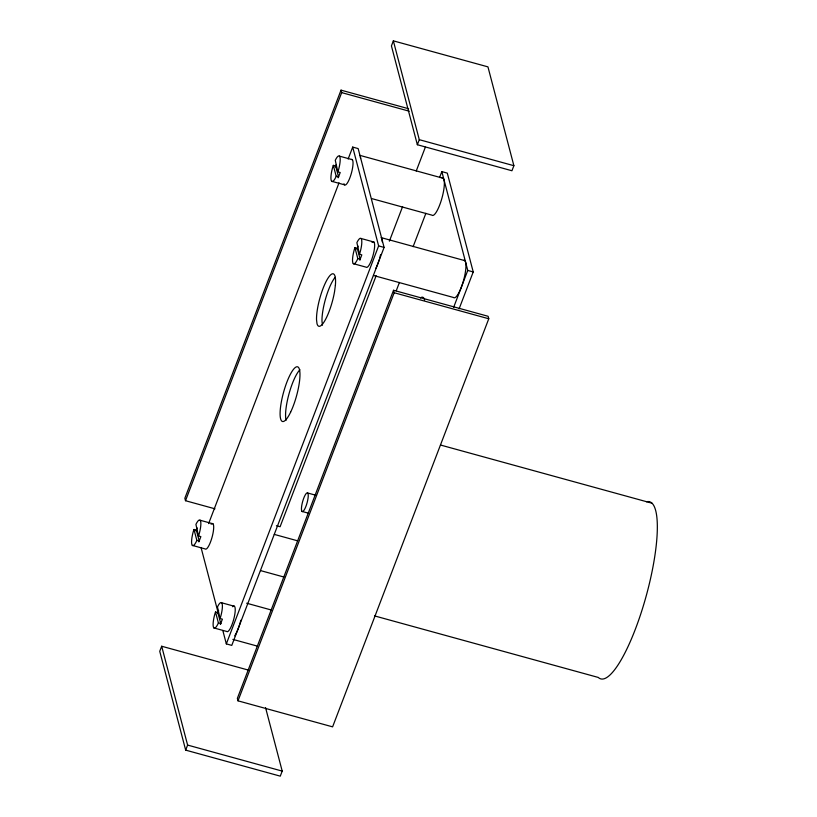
<?xml version="1.0" encoding="UTF-8"?>
<svg xmlns="http://www.w3.org/2000/svg" width="817" height="817" viewBox="0 0 817 817"><rect width="100%" height="100%" fill="white"/><g stroke="black" fill="none" stroke-linecap="round" stroke-linejoin="round"><path stroke-width="1.23" d="M197.091 527.843L196.009 531.019L196.346 530.121L193.986 529.477L193.649 530.366A13.266 3.145 -74.6 0 0 191.811 544.336A13.266 3.145 -74.6 0 0 196.499 541.232L196.846 540.343L193.986 529.477M336.073 164.789L335.348 166.903L335.685 166.014L333.336 165.361L332.999 166.26A13.266 3.145 -74.6 0 0 331.151 180.23A13.266 3.145 -74.6 0 0 335.848 177.126L336.185 176.227L333.336 165.361M218.629 610.381L217.536 613.547L217.884 612.658L215.525 612.015L215.188 612.903A13.266 3.145 -74.6 0 0 213.349 626.874A13.266 3.145 -74.6 0 0 218.037 623.769L218.384 622.881L215.525 612.015M358.04 246.08L356.958 249.256L357.295 248.368L354.946 247.714L354.598 248.613A13.266 3.145 -74.6 0 0 352.76 262.584A13.266 3.145 -74.6 0 0 357.448 259.479L357.795 258.58L354.946 247.714M408.592 108.732L341.026 90.146L184.856 498.237L185.5 500.709L214.983 508.817M185.5 500.709L341.68 92.617L341.026 90.146M198.511 535.983L198.786 535.268A13.266 3.145 -74.6 0 0 200.625 521.297A13.266 3.145 -74.6 0 0 195.927 524.402L198.511 535.983L200.859 536.636L198.858 541.885L199.195 540.987L196.346 530.121M337.85 171.876L338.126 171.161A13.266 3.145 -74.6 0 0 339.964 157.191A13.266 3.145 -74.6 0 0 335.276 160.295L337.85 171.876L340.209 172.52L338.197 177.769L338.544 176.88L335.685 166.014M248.909 670.236L161.684 646.247L159.744 651.302L185.673 750.129L280.272 776.15L282.202 771.095L265.556 707.645M208.611 523.615L339.024 182.834M348.144 159.009L352.699 147.091L358.163 148.592L384.092 247.418L231.783 645.389L226.329 643.888L222.806 630.469M393.355 40.85L391.425 45.905L417.354 144.732L511.942 170.753L513.883 165.698L487.953 66.871L393.355 40.85L419.284 139.676L417.354 144.732M220.049 618.52L220.324 617.805A13.266 3.145 -74.6 0 0 222.163 603.834A13.266 3.145 -74.6 0 0 217.465 606.939L220.049 618.52L222.398 619.163L220.396 624.413L220.733 623.524L217.884 612.658M359.46 254.23L359.735 253.515A13.266 3.145 -74.6 0 0 361.574 239.544A13.266 3.145 -74.6 0 0 356.886 242.649L359.46 254.23L361.808 254.873L359.807 260.123L360.144 259.234L357.295 248.368M185.673 750.129L187.604 745.073L161.684 646.247M226.329 643.888L378.628 245.917L352.699 147.091M376.167 275.686L280.098 526.73L276.412 525.719M389.372 241.189L402.577 206.681M416.241 170.988L425.34 147.193M393.528 290.27L237.359 698.361L238.002 700.833L332.601 726.854L488.77 318.763L488.127 316.291L393.528 290.27L394.182 292.741L238.002 700.833M396.245 290.76L399.431 282.427M413.116 246.673L425.882 213.308M439.556 177.565L441.844 171.611L447.297 173.112L473.227 271.938L459.093 308.877M453.629 307.376L467.763 270.437L441.844 171.611M341.68 92.617L409.246 111.204M419.284 139.676L513.883 165.698M359.541 155.271L443.222 178.29M339.433 156.129L352.26 159.652M336.185 176.227L338.544 176.88M331.682 181.292L344.508 184.816M371.572 198.541L431.876 215.126A19.424 4.616 -74.6 0 0 442.017 197.867A19.424 4.616 -74.6 0 0 442.058 177.983M464.832 260.643L381.151 237.624A19.424 4.616 -74.6 0 1 382.264 241.883M361.043 238.482L373.869 242.006M378.628 245.917L384.092 247.418M467.763 270.437L473.227 271.938M357.795 258.58L360.144 259.234M353.291 263.646L366.118 267.169A13.266 3.145 -74.6 0 0 373.471 253.699A13.266 3.145 -74.6 0 0 372.062 242.465M373.492 275.482L453.476 297.48A19.424 4.616 -74.6 0 0 463.617 280.221A19.424 4.616 -74.6 0 0 463.658 260.347M394.182 292.741L488.77 318.763M440.475 445.02L651.966 503.19M307.682 493.008A9.712 2.308 -74.6 0 1 305.058 508.378A9.712 2.308 -74.6 0 1 301.8 505.274A9.712 2.308 -74.6 0 1 307.682 493.008L316.199 495.347M302.014 511.432L308.091 513.096M274.287 534.4L297.664 540.834M200.094 520.235L212.91 523.768M196.846 540.343L199.195 540.987M192.342 545.399L205.159 548.932A13.266 3.145 -74.6 0 0 212.522 535.462A13.266 3.145 -74.6 0 0 211.113 524.228M260.49 570.583L283.877 577.016M374.503 615.885L598.289 677.446A91.872 21.814 -74.6 0 0 646.247 595.787A91.872 21.814 -74.6 0 0 646.451 501.771M246.673 603.222L271.285 609.993M221.632 602.772L234.448 606.296M218.384 622.881L220.733 623.524M213.88 627.936L226.697 631.459A13.266 3.145 -74.6 0 0 234.06 617.999A13.266 3.145 -74.6 0 0 232.651 606.755M232.865 639.384L257.478 646.155M187.604 745.073L282.202 771.095M201.043 547.502L218.323 613.383M322.47 325.156L321.99 321.367A27.196 6.454 -74.6 0 1 335.184 277.31M351.463 159.448A13.266 3.145 -74.6 0 1 350.953 174.685A13.266 3.145 -74.6 0 1 343.977 183.754M240.872 620.215A19.424 4.616 -74.6 0 1 234.724 635.861M380.569 254.741A19.424 4.616 -74.6 0 1 379.588 258.427M379.231 259.632A19.424 4.616 -74.6 0 1 375.891 268.364M360.317 156.823A19.424 4.616 -74.6 0 1 360.603 158.518M286.073 420.265A28.36 6.73 -74.6 0 1 288.973 393.957A28.36 6.73 -74.6 0 1 299.921 369.733M420.367 297.98A28.36 6.73 -74.6 0 1 424.605 299.941M335.378 285.358L334.572 291.506A27.196 6.454 -74.6 0 1 325.38 319.733A27.196 6.454 -74.6 0 1 317.006 323.655L316.536 319.866A27.196 6.454 -74.6 0 1 326.708 280.354A27.196 6.454 -74.6 0 1 335.378 285.358M290.638 412.125A28.36 6.73 -74.6 0 0 298.317 367.242A28.36 6.73 -74.6 0 0 281.14 403.047A28.36 6.73 -74.6 0 0 290.638 412.125"/></g></svg>
